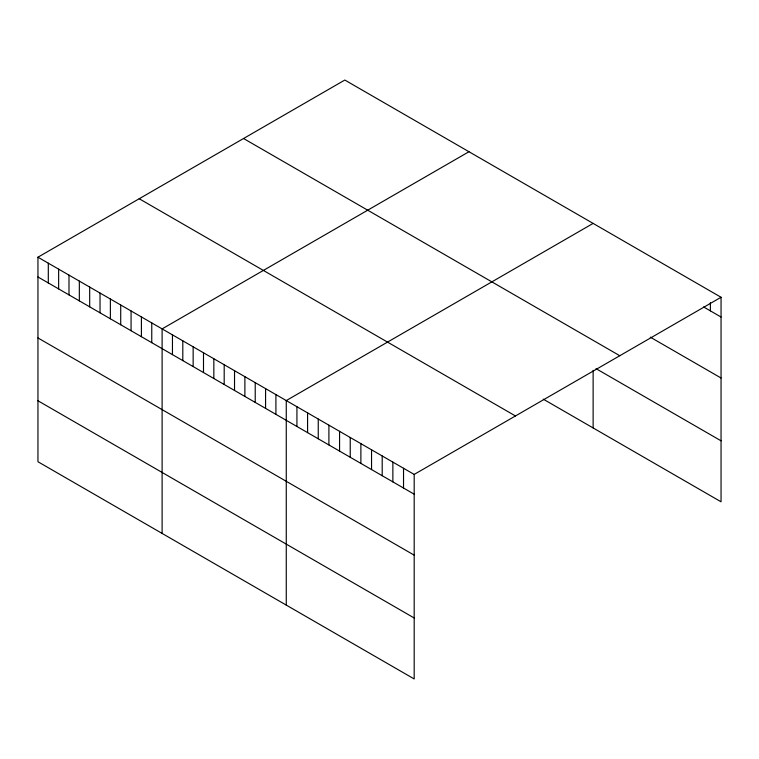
<?xml version="1.0" encoding="UTF-8"?>
<svg xmlns="http://www.w3.org/2000/svg" width="759" height="759" viewBox="0 0 759 759"><rect width="100%" height="100%" fill="white"/><g stroke="black" fill="none" stroke-linecap="round" stroke-linejoin="round"><path stroke-width="1.14" d="M37.95 257.206L414.186 474.422L414.186 678.954L37.95 461.738L37.95 257.206L344.814 80.046L721.05 297.262L721.05 501.794L543.273 399.158M468.967 151.724L162.113 328.894L162.113 533.425M593.13 223.402L286.266 400.572L286.266 605.103M414.186 474.422L721.05 297.262M703.602 306.949L721.05 317.025M650.302 337.157L721.05 378.001M243.544 138.508L619.79 355.724M596.033 368.646L721.05 440.818M139.21 198.744L515.456 415.96M37.95 276.969L414.186 494.185M37.95 337.945L414.186 555.161M37.95 400.761L414.186 617.987M710.386 302.727L710.386 310.867M593.13 370.288L593.13 427.934M403.532 468.275L403.532 488.037M392.868 462.117L392.868 481.88M382.204 455.96L382.204 475.722M371.549 449.812L371.549 469.574M360.886 443.654L360.886 463.417M350.231 437.497L350.231 457.26M339.567 431.349L339.567 451.102M328.903 425.192L328.903 444.954M318.249 419.034L318.249 438.797M307.585 412.877L307.585 432.639M296.93 406.729L296.93 426.492M275.915 394.595L275.915 414.357M265.574 388.627L265.574 408.389M255.223 382.65L255.223 402.412M244.882 376.682L244.882 396.435M234.531 370.705L234.531 390.468M224.19 364.728L224.19 384.49M213.839 358.76L213.839 378.523M203.497 352.783L203.497 372.546M193.147 346.806L193.147 366.569M182.805 340.838L182.805 360.601M172.454 334.861L172.454 354.624M151.762 322.917L151.762 342.679M141.411 316.939L141.411 336.702M131.07 310.972L131.07 330.734M120.719 304.995L120.719 324.757M110.378 299.027L110.378 318.78M100.027 293.05L100.027 312.812M89.685 287.073L89.685 306.835M79.334 281.105L79.334 300.868M68.993 275.128L68.993 294.89M58.642 269.151L58.642 288.913M48.301 263.183L48.301 282.946"/></g></svg>
